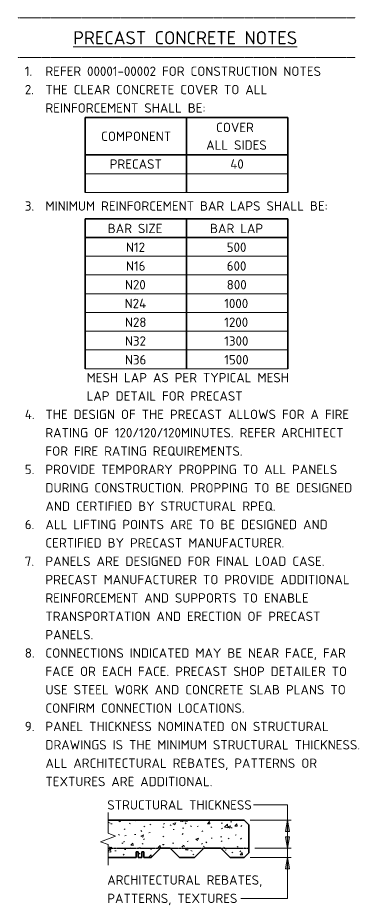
# Model space of a CAD drawing. Header units: millimetres. Extents: x -1292747 to -1174108, y -8316 to 50210.
# Drawn here: x -1277459 to -1268360, y 26547 to 50210 of the extents above; entities that cross this region are included whole.
import ezdxf

# ---------------------------------------------------------------- set-up
doc = ezdxf.new("R2010")
doc.units = ezdxf.units.MM
doc.linetypes.add('Dash', pattern=[7, 5, -2])
doc.linetypes.add('Hidden', pattern=[4, 3, -1])
for name, color, linetype, lineweight in [('A-000-T_TEXT', 231, 'Continuous', 13), ('A-010-D_DIM', 211, 'Continuous', 13), ('A-010-D_DIM-100', 211, 'Continuous', 13), ('A-010-M_LINE', 90, 'Continuous', 13), ('Z-000-T_TEXT', 131, 'Continuous', 18), ('Z-060-M_DETAIL', 92, 'Continuous', 25), ('Z-200_P_REF_PLANE', 111, 'Dash', 13)]:
    doc.layers.add(name, color=color, linetype=linetype, lineweight=lineweight)
doc.styles.add('ISOCPEUR', font='isocpeur.ttf', dxfattribs={"height": 250})
doc.styles.add('ISOCPEUR_B', font='', dxfattribs={"height": 350})
doc.styles.add('ISOCPEUR_B_1', font='', dxfattribs={"height": 250})
doc.styles.get('ISOCPEUR_B').set_extended_font_data('ISOCPEUR', bold=True)
doc.styles.get('ISOCPEUR_B_1').set_extended_font_data('ISOCPEUR', bold=True)
doc.dimstyles.new('2_5___Arrow___Transparent', dxfattribs={"dimscale": 304.8, "dimtxt": 248.995294, "dimasz": 0.984252, "dimexe": 0.328084, "dimexo": 0.524934, "dimgap": 0.082021, "dimtad": 1, "dimdec": 0, "dimzin": 0, "dimdsep": 46, "dimtxsty": 'ISOCPEUR', "dimsah": 1, "dimcen": 0.09, "dimadec": 0, "dimazin": 0, "dimtfac": 1, "dimtdec": 4, "dimtix": 1, "dimtmove": 0, "dimatfit": 3, "dimfxl": 1, "dimtvp": 1, "dimtolj": 1, "dimtzin": 0, "dimlwd": 18, "dimlwe": 18, "dimarcsym": 2})

# ---------------------------------------------------------------- blocks, each defined once
blk = doc.blocks.new('NRP_Break Line _v2_ - Section-2977976-_3_0_ PRECAST WALL ELEVATIONS LEGEND _INDUSTRIAL_ - FULL HEIGHT PANELS')
at = {"layer": 'Z-060-M_DETAIL', "lineweight": 18}
for p, q in [((4240, 28467), (4240, 28818)), ((4240, 27815), (4240, 28167))]:
    blk.add_line(p, q, dxfattribs=at)
blk = doc.blocks.new('NRP_Note - Lap Schedule _v2_ - Wall and Column-1171326-_3_0_ PRECAST WALL ELEVATIONS LEGEND _INDUSTRIAL_ - FULL HEIGHT PANELS')
at = {"layer": 'Z-000-T_TEXT', "lineweight": 35}
for p, q in [((3633, 40852), (3633, 44852)), ((3633, 44852), (6333, 44852)), ((6333, 44852), (9033, 44852)), ((6333, 44352), (6333, 44852)), ((9033, 44852), (9033, 40852)), ((6333, 44352), (3633, 44352)), ((9033, 44352), (6333, 44352)), ((6333, 40852), (6333, 44352))]:
    blk.add_line(p, q, dxfattribs=at)
at = {"layer": 'Z-000-T_TEXT'}
for p, q in [((6333, 43852), (3633, 43852)), ((9033, 43852), (6333, 43852)), ((6333, 43352), (3633, 43352)), ((9033, 43352), (6333, 43352)), ((6333, 42852), (3633, 42852)), ((9033, 42852), (6333, 42852)), ((6333, 42352), (3633, 42352)), ((9033, 42352), (6333, 42352)), ((6333, 41852), (3633, 41852)), ((9033, 41852), (6333, 41852)), ((6333, 41352), (3633, 41352)), ((9033, 41352), (6333, 41352)), ((6333, 40852), (3633, 40852)), ((9033, 40852), (6333, 40852))]:
    blk.add_line(p, q, dxfattribs=at)
at = {"layer": 'Z-000-T_TEXT', "char_height": 250, "attachment_point": 1}
for s, insert, width, style in [('BAR SIZE', (4231, 44717), 1787.76, 'ISOCPEUR_B_1'), ('BAR LAP', (6957, 44717), 1723.63, 'ISOCPEUR_B_1'), ('N12', (4714, 44217), 609.28, 'ISOCPEUR'), ('500', (7401, 44217), 649.37, 'ISOCPEUR'), ('N16', (4714, 43717), 609.28, 'ISOCPEUR'), ('600', (7401, 43717), 649.37, 'ISOCPEUR'), ('N20', (4687, 43217), 673.42, 'ISOCPEUR'), ('800', (7401, 43217), 649.37, 'ISOCPEUR'), ('N24', (4681, 42717), 697.47, 'ISOCPEUR'), ('1000', (7334, 42717), 801.69, 'ISOCPEUR'), ('N28', (4687, 42217), 673.42, 'ISOCPEUR'), ('1200', (7334, 42217), 801.69, 'ISOCPEUR'), ('N32', (4687, 41717), 673.42, 'ISOCPEUR'), ('1300', (7334, 41717), 801.69, 'ISOCPEUR'), ('N36', (4687, 41217), 673.42, 'ISOCPEUR'), ('1500', (7334, 41217), 801.69, 'ISOCPEUR')]:
    blk.add_mtext(s, dxfattribs=dict(at, insert=insert, width=width, style=style))
blk = doc.blocks.new('NRP_Note - Column Spec _v2_ - Column Spec-1171327-_3_0_ PRECAST WALL ELEVATIONS LEGEND _INDUSTRIAL_ - FULL HEIGHT PANELS')
at = {"layer": 'Z-000-T_TEXT', "lineweight": 35}
for p, q in [((3633, 45552), (3633, 47552)), ((3633, 47552), (9033, 47552)), ((6333, 45552), (6333, 47552)), ((9033, 45552), (9033, 47552)), ((9033, 46552), (3633, 46552))]:
    blk.add_line(p, q, dxfattribs=at)
at = {"layer": 'Z-000-T_TEXT'}
for p, q in [((9033, 46052), (3633, 46052)), ((9033, 45552), (3633, 45552))]:
    blk.add_line(p, q, dxfattribs=at)
at = {"layer": 'Z-000-T_TEXT', "char_height": 250, "attachment_point": 1, "style": 'ISOCPEUR_B_1'}
for s, insert, width in [('COVER', (7118, 47411), 1226.58), ('COMPONENT', (4055, 47175), 2220.67), ('ALL SIDES', (6853, 46941), 1988.18)]:
    blk.add_mtext(s, dxfattribs=dict(at, insert=insert, width=width))
blk = doc.blocks.new('DIMBLOCK3-_3_0_ PRECAST WALL ELEVATIONS LEGEND _INDUSTRIAL_ - FULL HEIGHT PANELS')
at = {"layer": 'A-010-D_DIM-100', "lineweight": 18}
for points in [[(-1270273, 28068), (-1270220, 28368), (-1270326, 28368)], [(-1270273, 27818), (-1270326, 27518), (-1270220, 27518)]]:
    blk.add_hatch(color=256, dxfattribs=at).paths.add_polyline_path(points)
for p, q in [((-1270273, 27274), (-1270273, 28613)), ((-1270220, 28368), (-1270326, 28368)), ((-1270326, 28368), (-1270273, 28068)), ((-1270273, 28068), (-1270220, 28368)), ((-1270273, 28068), (-1271142, 28068)), ((-1270273, 28068), (-1270173, 28068)), ((-1270273, 27818), (-1271267, 27818)), ((-1270273, 27818), (-1270326, 27518)), ((-1270220, 27518), (-1270273, 27818)), ((-1270273, 27818), (-1270173, 27818)), ((-1270326, 27518), (-1270220, 27518))]:
    blk.add_line(p, q, dxfattribs=at)
blk = doc.blocks.new('DIMBLOCK4-_3_0_ PRECAST WALL ELEVATIONS LEGEND _INDUSTRIAL_ - FULL HEIGHT PANELS')
at = {"layer": 'A-010-D_DIM-100', "lineweight": 18}
for points in [[(-1270273, 28818), (-1270326, 28518), (-1270220, 28518)], [(-1270273, 28068), (-1270220, 28368), (-1270326, 28368)]]:
    blk.add_hatch(color=256, dxfattribs=at).paths.add_polyline_path(points)
for p, q in [((-1270273, 28818), (-1271267, 28818)), ((-1270273, 28818), (-1270326, 28518)), ((-1270273, 28068), (-1270273, 28818)), ((-1270220, 28518), (-1270273, 28818)), ((-1270273, 28818), (-1270173, 28818)), ((-1270326, 28518), (-1270220, 28518)), ((-1270220, 28368), (-1270326, 28368)), ((-1270326, 28368), (-1270273, 28068)), ((-1270273, 28068), (-1270220, 28368)), ((-1270273, 28068), (-1271142, 28068)), ((-1270273, 28068), (-1270173, 28068))]:
    blk.add_line(p, q, dxfattribs=at)

msp = doc.modelspace()

# ---------------------------------------------------------------- hatches: boundary and pattern name
at = {"layer": 'Z-060-M_DETAIL', "lineweight": 18}
h = msp.add_hatch(dxfattribs=at)
h.set_pattern_fill('FP_2', color=55, style=0, pattern_type=2)
h.set_pattern_definition([(50, (-1279292.1, 0), (728.737, -63.756), [76.2, -838.2]), (355, (-1279292.1, 0), (-140.972, 764.228), [60.96, -670.56]), (100.451, (-1279231.4, -5.3), (587.77, 700.467), [64.76, -712.36]), (46.184, (-1279292.1, 203.2), (1084.316, -168.17), [114.3, -1257.3]), (96.636, (-1279201.8, 189.2), (949.61, 989.71), [97.14, -1068.54]), (351.184, (-1279292.1, 203.2), (949.62, 989.7), [91.44, -1005.84]), (21, (-1279190.5, 152.4), (606.458, -409.06), [76.2, -838.2]), (326, (-1279190.5, 152.4), (247.208, 736.753), [60.96, -670.56]), (71.451, (-1279140, 118.3), (853.668, 327.685), [64.76, -712.36]), (37.5, (-1279292.13, 0), (12.3547, 338.2201), [33.528, -628.904, 33.528, -647.192, -673.1]), (37.5, (-1279292.13, 0), (12.3547, 338.2201), [-1343.152, 33.528, -639.572]), (7.5, (-1279292.13, 0), (267.279, 400.722), [33.528, -354.584, 33.528, -613.664, -256.54]), (7.5, (-1279292.13, 0), (267.279, 400.722), [-1035.304, 33.528, -223.012]), (327.5, (-1279518.7, 0), (542.3633, -22.9153), [33.528, -220.472, 33.528, -758.952, -1051.56]), (327.5, (-1279518.7, 0), (542.3633, -22.9153), [-1046.48, 33.528, -1018.032]), (317.5, (-1279620.3, 0), (592.517, 101.707), [33.528, -296.672, 33.528, -492.76, -746.76]), (317.5, (-1279620.3, 0), (592.517, 101.707), [-856.488, 33.528, -713.232])])
h.paths.add_polyline_path([(-1271426.7, 27818.3), (-1271301.7, 27943.3), (-1271301.7, 28693.3), (-1271426.7, 28818.3), (-1275051.7, 28818.3), (-1275051.7, 28466.6), (-1274851.7, 28391.6), (-1275036.7, 28322.3), (-1275036.7, 28161), (-1275051.7, 28166.6), (-1275051.7, 27818.3), (-1274301.7, 27818.3), (-1274301.7, 27968.3), (-1274251.7, 27968.3), (-1274251.7, 27818.3), (-1274151.7, 27818.3), (-1274151.7, 27968.3), (-1274101.7, 27968.3), (-1274101.7, 27818.3), (-1273901.7, 27818.3), (-1273651.7, 28068.3), (-1273401.7, 28068.3), (-1273151.7, 27818.3), (-1272751.7, 27818.3), (-1272501.7, 28068.3), (-1272051.7, 28068.3), (-1271801.7, 27818.3)])

# ---------------------------------------------------------------- linework, layer by layer
at = {"layer": 'A-000-T_TEXT', "color": 250, "lineweight": 18}
for p, q in [((-1271172.6, 29222.5), (-1271179.7, 29222.5)), ((-1270272, 29222.5), (-1271172.6, 29222.5)), ((-1270272, 28398.1), (-1270272, 29222.5)), ((-1270272, 27823.3), (-1270272, 26730.7)), ((-1270724.7, 26730.7), (-1271517.1, 26730.7)), ((-1270272, 26730.7), (-1270724.7, 26730.7))]:
    msp.add_line(p, q, dxfattribs=at)
at = {"layer": 'A-010-M_LINE', "lineweight": 35}
for p, q in [((-1271426.7, 28818.3), (-1275051.7, 28818.3)), ((-1271301.7, 28693.3), (-1271426.7, 28818.3)), ((-1271301.7, 28068.3), (-1271301.7, 28693.3)), ((-1274301.7, 27818.3), (-1274301.7, 27968.3)), ((-1274301.7, 27968.3), (-1274251.7, 27968.3)), ((-1274251.7, 27968.3), (-1274251.7, 27818.3)), ((-1274151.7, 27818.3), (-1274151.7, 27968.3)), ((-1274151.7, 27968.3), (-1274101.7, 27968.3)), ((-1274101.7, 27968.3), (-1274101.7, 27818.3)), ((-1273901.7, 27818.3), (-1273651.7, 28068.3)), ((-1273651.7, 28068.3), (-1273401.7, 28068.3)), ((-1273401.7, 28068.3), (-1273151.7, 27818.3)), ((-1272751.7, 27818.3), (-1272501.7, 28068.3)), ((-1272501.7, 28068.3), (-1272051.7, 28068.3)), ((-1272051.7, 28068.3), (-1271801.7, 27818.3)), ((-1271426.7, 27818.3), (-1271301.7, 27943.3)), ((-1271301.7, 27943.3), (-1271301.7, 28068.3)), ((-1275051.7, 27818.3), (-1274301.7, 27818.3)), ((-1274251.7, 27818.3), (-1274151.7, 27818.3)), ((-1274101.7, 27818.3), (-1273901.7, 27818.3)), ((-1273151.7, 27818.3), (-1272751.7, 27818.3)), ((-1271801.7, 27818.3), (-1271426.7, 27818.3))]:
    msp.add_line(p, q, dxfattribs=at)
at = {"layer": 'A-010-M_LINE', "linetype": 'Hidden', "lineweight": 25}
msp.add_line((-1275051.7, 28068.3), (-1271301.7, 28068.3), dxfattribs=at)
at = {"layer": 'Z-000-T_TEXT'}
for p, q in [((-1275051.7, 28818.3), (-1275051.7, 29018.3)), ((-1274851.7, 28391.6), (-1275051.7, 28466.6)), ((-1275251.7, 28241.6), (-1274851.7, 28391.6)), ((-1275051.7, 28166.6), (-1275251.7, 28241.6)), ((-1275051.7, 27814.9), (-1275051.7, 27614.9))]:
    msp.add_line(p, q, dxfattribs=at)
at = {"layer": 'Z-200_P_REF_PLANE'}
for p, q in [((-1277459.2, 50210.2), (-1268459.2, 50210.2)), ((-1277459.2, 49151.9), (-1268459.2, 49151.9))]:
    msp.add_line(p, q, dxfattribs=at)

# ---------------------------------------------------------------- block references
at = {"layer": 'Z-000-T_TEXT'}
for name in ['NRP_Note - Column Spec _v2_ - Column Spec-1171327-_3_0_ PRECAST WALL ELEVATIONS LEGEND _INDUSTRIAL_ - FULL HEIGHT PANELS', 'NRP_Note - Lap Schedule _v2_ - Wall and Column-1171326-_3_0_ PRECAST WALL ELEVATIONS LEGEND _INDUSTRIAL_ - FULL HEIGHT PANELS']:
    msp.add_blockref(name, (-1279292.1, 0), dxfattribs=at)
at = {"layer": 'Z-060-M_DETAIL', "lineweight": 18}
msp.add_blockref('NRP_Break Line _v2_ - Section-2977976-_3_0_ PRECAST WALL ELEVATIONS LEGEND _INDUSTRIAL_ - FULL HEIGHT PANELS', (-1279292.1, 0), dxfattribs=at)

# ---------------------------------------------------------------- texts
at = {"layer": 'A-000-T_TEXT', "color": 7, "lineweight": 18, "attachment_point": 1}
for s, insert, char_height, width, style in [('\\LPRECAST CONCRETE NOTES', (-1275983.1, 49852.3), 350, 7287.339, 'ISOCPEUR_B'), ('1.', (-1277271.2, 48908.8), 250, 665.464, 'ISOCPEUR'), ('REFER 00001-00002 FOR CONSTRUCTION NOTES ', (-1276722.2, 48908.8), 250, 8930.799, 'ISOCPEUR'), ('2.', (-1277271.2, 48419.3), 250, 665.464, 'ISOCPEUR'), ('THE CLEAR CONCRETE COVER TO ALL ', (-1276722.2, 48419.3), 250, 7167.086, 'ISOCPEUR'), ('REINFORCEMENT SHALL BE:', (-1276722.2, 47929.8), 250, 4986.496, 'ISOCPEUR'), ('3.', (-1277271.2, 45316.5), 250, 665.464, 'ISOCPEUR'), ('MINIMUM REINFORCEMENT BAR LAPS SHALL BE:', (-1276722.2, 45316.5), 250, 8738.394, 'ISOCPEUR'), ('^I^I^I', (-1277271.2, 40739.4), 250, 1996.202, 'ISOCPEUR'), ('MESH LAP AS PER TYPICAL MESH', (-1275624.2, 40739.4), 250, 6349.365, 'ISOCPEUR'), ('^I^I^I', (-1277271.2, 40249.9), 250, 1996.202, 'ISOCPEUR'), ('LAP DETAIL FOR PRECAST', (-1275624.2, 40249.9), 250, 4922.361, 'ISOCPEUR'), ('4.', (-1277271.2, 39760.5), 250, 665.464, 'ISOCPEUR'), ('THE DESIGN OF THE PRECAST ALLOWS FOR A FIRE ', (-1276722.2, 39760.5), 250, 9700.419, 'ISOCPEUR'), ('RATING OF 120/120/120MINUTES. REFER ARCHITECT ', (-1276722.2, 39271), 250, 9620.25, 'ISOCPEUR'), ('FOR FIRE RATING REQUIREMENTS.', (-1276722.2, 38781.5), 250, 6116.876, 'ISOCPEUR'), ('5.', (-1277271.2, 38292), 250, 665.464, 'ISOCPEUR'), ('PROVIDE TEMPORARY PROPPING TO ALL PANELS ', (-1276722.2, 38292), 250, 9267.507, 'ISOCPEUR'), ('DURING CONSTRUCTION. PROPPING TO BE DESIGNED ', (-1276722.2, 37802.5), 250, 9604.216, 'ISOCPEUR'), ('AND CERTIFIED BY STRUCTURAL RPEQ.', (-1276722.2, 37313.1), 250, 7183.12, 'ISOCPEUR'), ('6.', (-1277271.2, 36823.6), 250, 665.464, 'ISOCPEUR'), ('ALL LIFTING POINTS ARE TO BE DESIGNED AND ', (-1276722.2, 36823.6), 250, 8946.833, 'ISOCPEUR'), ('CERTIFIED BY PRECAST MANUFACTURER.', (-1276722.2, 36334.1), 250, 7495.778, 'ISOCPEUR'), ('7.', (-1277271.2, 35844.6), 250, 665.464, 'ISOCPEUR'), ('PANELS ARE DESIGNED FOR FINAL LOAD CASE. ', (-1276722.2, 35844.6), 250, 8906.748, 'ISOCPEUR'), ('PRECAST MANUFACTURER TO PROVIDE ADDITIONAL ', (-1276722.2, 35355.1), 250, 9660.334, 'ISOCPEUR'), ('REINFORCEMENT AND SUPPORTS TO ENABLE ', (-1276722.2, 34865.7), 250, 8369.618, 'ISOCPEUR'), ('TRANSPORTATION AND ERECTION OF PRECAST ', (-1276722.2, 34376.2), 250, 8778.478, 'ISOCPEUR'), ('PANELS.', (-1276722.2, 33886.7), 250, 1515.189, 'ISOCPEUR'), ('8.', (-1277271.2, 33397.2), 250, 665.464, 'ISOCPEUR'), ('CONNECTIONS INDICATED MAY BE NEAR FACE, FAR ', (-1276722.2, 33397.2), 250, 9556.115, 'ISOCPEUR'), ('FACE OR EACH FACE. PRECAST SHOP DETAILER TO ', (-1276722.2, 32907.7), 250, 9676.368, 'ISOCPEUR'), ('USE STEEL WORK AND CONCRETE SLAB PLANS TO ', (-1276722.2, 32418.3), 250, 9604.216, 'ISOCPEUR'), ('CONFIRM CONNECTION LOCATIONS.', (-1276722.2, 31928.8), 250, 6148.943, 'ISOCPEUR'), ('9.', (-1277271.2, 31439.3), 250, 665.464, 'ISOCPEUR'), ('PANEL THICKNESS NOMINATED ON STRUCTURAL ', (-1276722.2, 31439.3), 250, 8994.934, 'ISOCPEUR'), ('DRAWINGS IS THE MINIMUM STRUCTURAL THICKNESS. ', (-1276722.2, 30949.8), 250, 9780.587, 'ISOCPEUR'), ('ALL ARCHITECTURAL REBATES, PATTERNS OR ', (-1276722.2, 30460.3), 250, 8754.427, 'ISOCPEUR'), ('TEXTURES ARE ADDITIONAL.', (-1276722.2, 29970.9), 250, 5235.019, 'ISOCPEUR'), ('STRUCTURAL THICKNESS', (-1275073.6, 29347.5), 250, 4537.551, 'ISOCPEUR'), ('ARCHITECTURAL REBATES, ', (-1275073.6, 27345.1), 250, 5082.699, 'ISOCPEUR'), ('PATTERNS, TEXTURES', (-1275073.6, 26855.7), 250, 4128.691, 'ISOCPEUR')]:
    msp.add_mtext(s, dxfattribs=dict(at, insert=insert, char_height=char_height, width=width, style=style))
at = {"layer": 'Z-000-T_TEXT', "lineweight": 13, "char_height": 250, "attachment_point": 1, "style": 'ISOCPEUR'}
for s, insert, width in [('PRECAST', (-1275008.9, 46435), 1667.51), ('40', (-1271796.3, 46435), 456.962)]:
    msp.add_mtext(s, dxfattribs=dict(at, insert=insert, width=width))

# ---------------------------------------------------------------- dimensions: what is measured, and where the dimension line sits
at = {"layer": 'A-010-D_DIM', "lineweight": 18}
for base, p1, p2, override, picture, middle in [((-1270272.7, 28818.3), (-1271301.7, 28068.3), (-1271426.7, 28818.3), {"dimpost": '<>', "dimfxl": 760.345316}, 'DIMBLOCK4-_3_0_ PRECAST WALL ELEVATIONS LEGEND _INDUSTRIAL_ - FULL HEIGHT PANELS', (-1270446.1, 28443.3)), ((-1270272.7, 28068.3), (-1271426.7, 27818.3), (-1271301.7, 28068.3), {"dimpost": '<>', "dimfxl": 279.508497}, 'DIMBLOCK3-_3_0_ PRECAST WALL ELEVATIONS LEGEND _INDUSTRIAL_ - FULL HEIGHT PANELS', (-1270446.1, 27943.3))]:
    dim = msp.add_linear_dim(base=base, p1=p1, p2=p2, angle=90, text='\u200e', dimstyle='2_5___Arrow___Transparent', override=override, dxfattribs=at)
    dim.commit()
    dim.dimension.update_dxf_attribs({"geometry": picture, "text_midpoint": middle})

doc.saveas('drawing.dxf')
